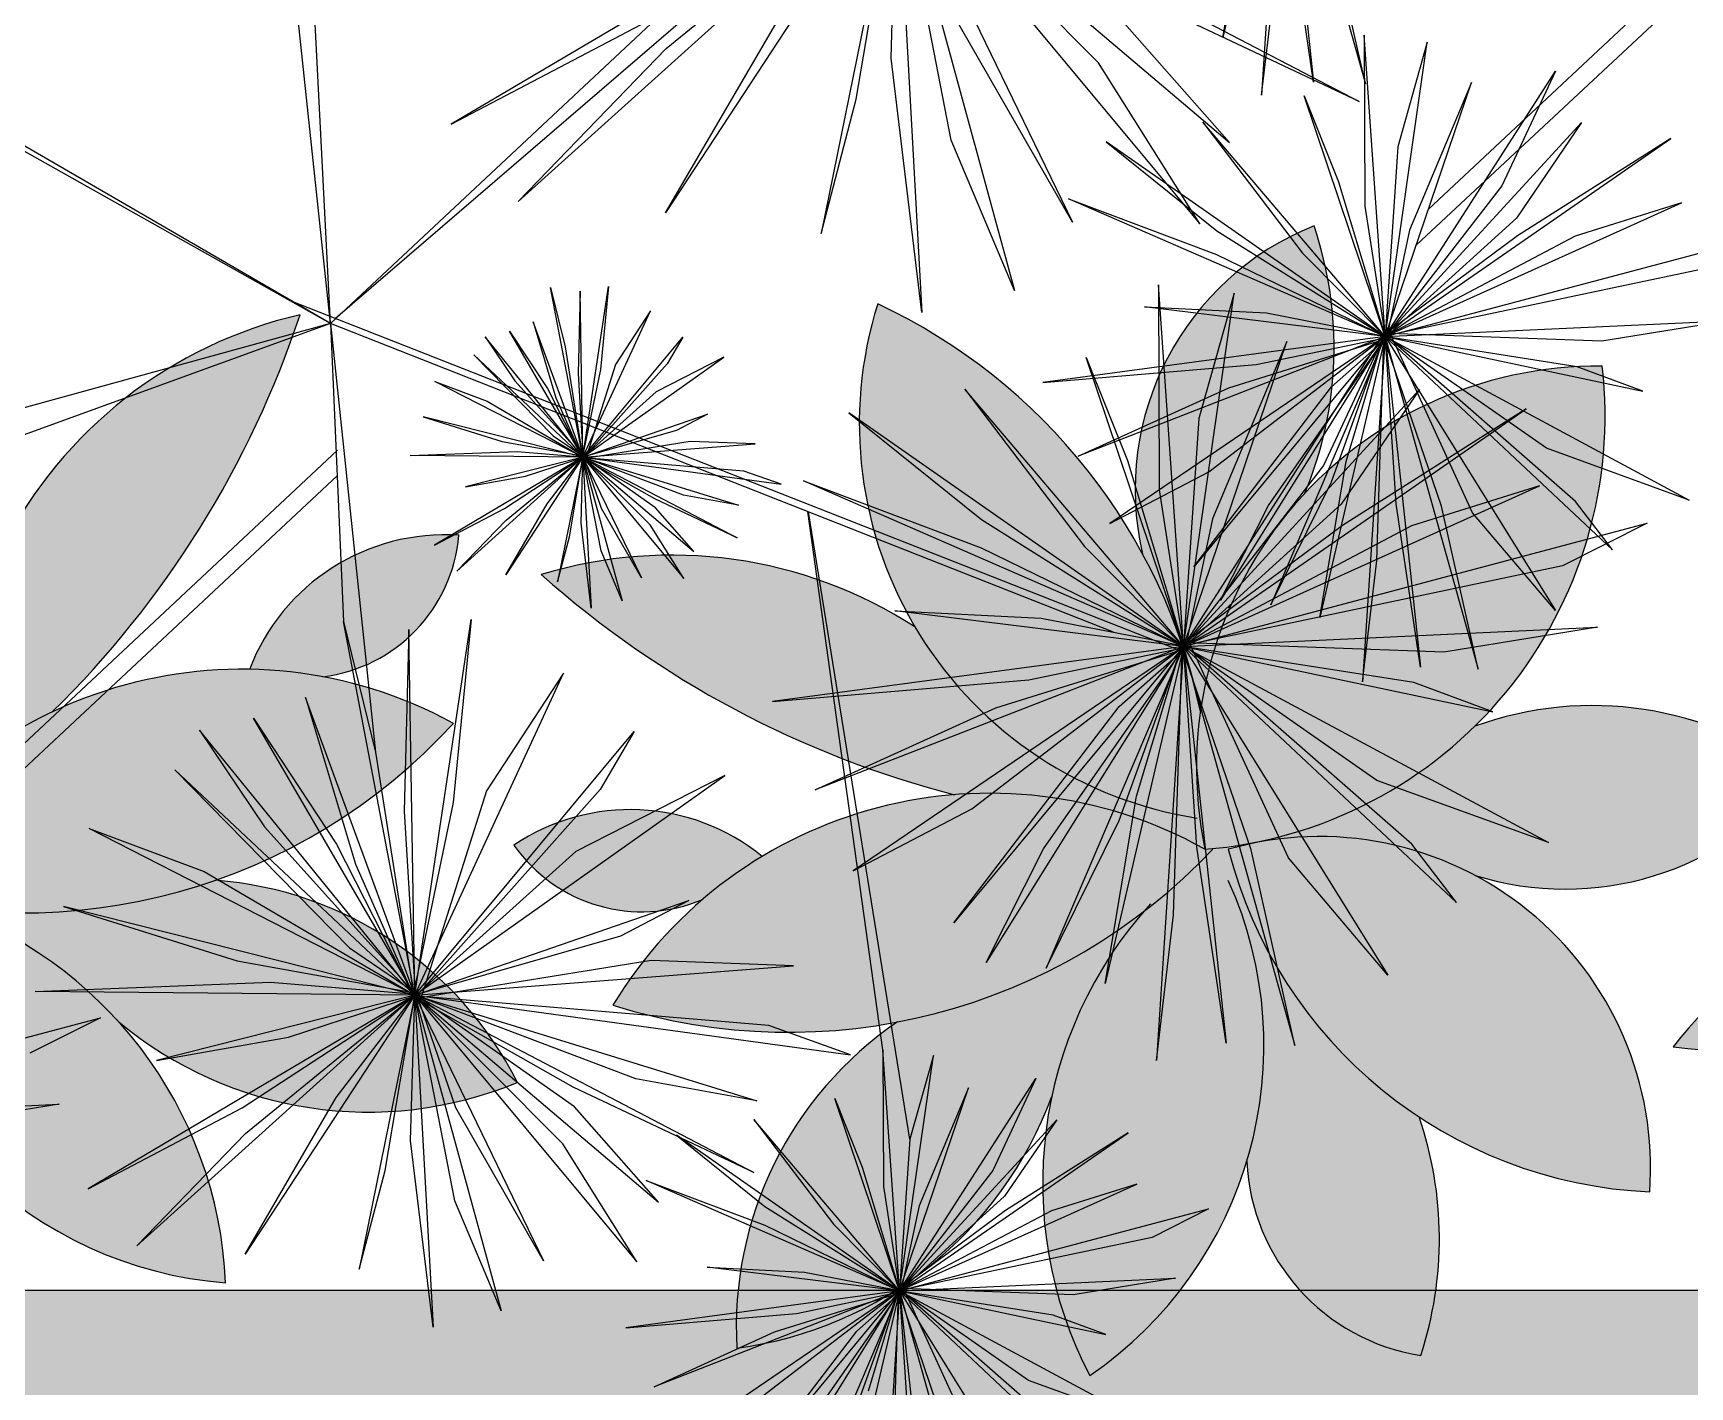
# Model space of a CAD drawing. Header units: inches. Extents: x 1559 to 2285, y -669 to 464.
# Drawn here: x 1854.89 to 1863.67, y 259.12 to 266.29 of the extents above; entities that cross this region are included whole.
import ezdxf

# ---------------------------------------------------------------- set-up
doc = ezdxf.new("R2010")
doc.units = ezdxf.units.IN
doc.header["$MEASUREMENT"] = 0

msp = doc.modelspace()

# ---------------------------------------------------------------- hatches: boundary and pattern name
at = {"true_color": 0x636466}
h = msp.add_hatch(dxfattribs=at)
h.set_pattern_fill('GRAVEL', color=251, scale=15)
h.set_pattern_definition([(228.012788, (-1644.2241, -1828.9148), (-120, -135), [2.01804, -199.78632]), (184.96974, (-1645.5741, -1830.4148), (180, 15), [3.46302, -342.83887]), (132.510447, (-1649.0241, -1830.7148), (150, -165), [2.44182, -241.74049]), (267.273689, (-1654.8741, -1834.4648), (15, 300), [3.15357, -312.20337]), (292.833654, (-1655.0241, -1837.6148), (-75, 180), [3.092325, -306.140597]), (357.273689, (-1653.8241, -1840.4648), (-300, 15), [3.15357, -312.20337]), (37.69424, (-1650.6741, -1840.6148), (-195, -150), [4.170435, -412.87273]), (72.255328, (-1647.3741, -1838.0648), (105, 330), [3.93732, -389.794822]), (121.429566, (-1646.1741, -1834.3148), (-120, 195), [3.16425, -313.261097]), (175.236358, (-1647.8241, -1831.6148), (165, -15), [3.61248, -177.01144]), (222.397438, (-1651.4241, -1831.3148), (-180, -165), [4.67172, -462.500625]), (138.814075, (-1640.0241, -1834.6148), (-105, 90), [1.594515, -157.85767]), (171.469234, (-1641.2241, -1833.5648), (195, -30), [3.033555, -300.32267]), (225, (-1644.224, -1833.115), (-2e-15, -15), [2.121315, -19.09189]), (203.19859, (-1645.2741, -1831.3148), (75, 30), [1.14237, -113.094227]), (291.80141, (-1646.324, -1831.7648), (-15, 45), [1.615545, -79.161927]), (30.963757, (-1645.724, -1833.2648), (45, 30), [2.623935, -84.840343]), (161.56505, (-1643.474, -1831.915), (30, -15), [1.897365, -45.5368]), (16.38954, (-1655.0241, -1831.7648), (150, 45), [2.658, -263.142677]), (70.346176, (-1652.4741, -1831.0148), (-60, -165), [2.229915, -220.761116]), (293.19859, (-1643.4741, -1828.9148), (-30, 75), [2.284725, -111.95187]), (343.61046, (-1642.5741, -1831.0148), (-150, 45), [2.658, -263.142677]), (339.443955, (-1655.0241, -1841.0648), (-75, 30), [2.5632, -125.596856]), (294.77514, (-1652.6241, -1841.9648), (-75, 165), [2.14767, -212.619646]), (66.80141, (-1643.3241, -1843.9148), (30, 75), [2.284725, -111.95187]), (17.354025, (-1642.4241, -1841.8148), (-195, -60), [2.514465, -248.931354]), (69.443955, (-1650.6741, -1843.9148), (-30, -75), [1.2816, -126.878456]), (101.30993, (-1644.224, -1843.9148), (-15, 60), [0.76485, -75.720443]), (165.96376, (-1644.374, -1843.1648), (45, -15), [3.092325, -58.75426]), (186.009006, (-1647.3741, -1842.4148), (150, 15), [2.86575, -283.708848]), (303.69007, (-1645.724, -1834.615), (-15, 30), [2.16333, -51.91994]), (353.157227, (-1644.5241, -1836.4148), (255, -30), [3.77691, -373.91344]), (60.945396, (-1640.7741, -1836.8648), (-60, -105), [1.54434, -152.89011]), (90, (-1640.024, -1835.515), (-15, 15), [0.9, -14.1]), (120.256437, (-1647.6741, -1841.9648), (60, -105), [2.08386, -206.3028]), (48.012788, (-1648.7241, -1840.1648), (120, 135), [4.03608, -197.76828]), (0, (-1646.024, -1837.165), (15, 15), [3.9, -11.1]), (325.304846, (-1642.1241, -1837.1648), (150, -105), [2.37171, -234.799115]), (254.054604, (-1640.1741, -1838.5148), (-15, -60), [2.18403, -107.01762]), (207.645975, (-1640.7741, -1840.6148), (-285, -150), [3.555975, -352.042113]), (175.426079, (-1643.9241, -1842.2648), (-195, 15), [3.761985, -372.4361])])
h.paths.add_polyline_path([(1814.3629, 395.6302), (1678.3629, 395.6302), (1678.3629, 259.6302), (1814.3629, 259.6302), (1814.3629, 277.6302), (1874.3629, 277.6302), (1874.3629, 255.6302), (1874.9445, 255.6302), (1874.9445, 313.4897), (1998.9445, 313.4897), (1998.9445, 283.4897), (2032.2179, 283.4897, -0.125718), (2052.3629, 288.6362), (2052.3629, 249.6302), (2058.3629, 249.6302), (2058.3629, 255.6302), (2106.3629, 255.6302), (2106.3629, 277.6302), (2102.3629, 277.6302), (2102.3629, 268.5868), (2102.3629, 259.6302), (2062.3629, 259.6302), (2062.3629, 273.6302), (2102.3629, 273.6302), (2102.3629, 395.6302)])
h.paths.add_polyline_path([(2188.9538, 378.2424), (2221.6905, 378.2424), (2221.6905, 393.2201), (2188.9538, 393.2201)], flags=9)
h.paths.add_polyline_path([(2156.2478, 397.2311), (2284.6584, 397.2311), (2284.6584, 417.8382), (2156.2478, 417.8382)], flags=9)
at = {"true_color": 0x000000}
h = msp.add_hatch(color=18, dxfattribs=at)
h.dxf.hatch_style = 1
h.paths.add_polyline_path([(1678.3629, 395.6302), (1814.3629, 395.6302), (2102.3629, 395.6302), (2102.3629, 277.6302), (2106.3629, 277.6302), (2106.3629, 399.6302), (1814.3629, 399.6302), (1674.3629, 399.6302), (1674.3629, 259.6302), (1674.3629, 255.6302), (1874.3629, 255.6302), (1874.3629, 277.6302), (1814.3629, 277.6302), (1814.3629, 259.6302), (1678.3629, 259.6302)])
h.paths.add_polyline_path([(1818.3629, 273.6302), (1870.3629, 273.6302), (1870.3629, 259.6302), (1818.3629, 259.6302)], flags=16)
h = msp.add_hatch(color=18, dxfattribs=at)
h.dxf.hatch_style = 1
h.paths.add_polyline_path([(2106.3629, 277.6302), (2058.3629, 277.6302), (2058.3629, 255.6302), (2106.3629, 255.6302)])
h.paths.add_polyline_path([(2102.3629, 273.6302), (2102.3629, 259.6302), (2062.3629, 259.6302), (2062.3629, 273.6302)], flags=16)
h.paths.add_polyline_path([(1814.3629, 273.6302), (1814.3629, 255.6302), (1874.3629, 255.6302), (1874.3629, 277.6302), (1818.3629, 277.6302), (1818.3629, 273.6302)])
h.paths.add_polyline_path([(1814.3629, 273.6302), (1814.3629, 259.6302), (1870.3629, 259.6302), (1870.3629, 273.6302)])
h = msp.add_hatch(color=18, dxfattribs=at)
h.dxf.hatch_style = 1
h.paths.add_polyline_path([(1874.3629, 277.6302), (1814.3629, 277.6302), (1814.3629, 255.6302), (1874.3629, 255.6302)])
h.paths.add_polyline_path([(1818.3629, 273.6302), (1870.3629, 273.6302), (1870.3629, 259.6302), (1818.3629, 259.6302)], flags=16)
at = {"true_color": 0x136734}
h = msp.add_hatch(color=116, dxfattribs=at)
h.dxf.hatch_style = 1
h.paths.add_polyline_path([(1834.6431, 262.3277, 0.235627), (1832.0047, 263.1161, 0.461075), (1834.9651, 261.8619, -0.066909)])
h.paths.add_polyline_path([(1833.8284, 261.2201, -0.148431), (1835.0809, 261.7442, -0.019444), (1834.9651, 261.8619, -0.225985), (1833.1474, 261.8277, 0.221173), (1831.3677, 260.9201, 0.119103)])
h.paths.add_polyline_path([(1835.1155, 261.7733, -0.004913), (1835.0809, 261.7442, 0.403241), (1832.9855, 259.2695, 0.288103)])
h.paths.add_polyline_path([(1833.0543, 260.001, -0.041736), (1833.1824, 260.3688, 0.329183), (1832.0701, 259.6637, 0.353816)])
h.paths.add_polyline_path([(1835.1672, 260.2071, -0.125544), (1835.0035, 261.2843, -0.116948), (1834.2714, 260.061, 0.263173), (1834.5655, 258.1591, 0.278511)])
h.paths.add_polyline_path([(1836.2099, 260.5179, 0.356371), (1837.5545, 260.2038, 0.163365), (1836.8227, 261.2338, -0.18769), (1835.1723, 261.8238, -0.008247), (1835.1155, 261.7733, -0.040666), (1835.0035, 261.2843, 0.306661), (1836.1798, 259.1112, 0.170874)])
h.paths.add_polyline_path([(1835.1823, 261.8152, 0.329874), (1838.051, 261.6093, 0.521307)])
h.paths.add_polyline_path([(1837.445, 263.872, 0.255984), (1835.8778, 263.0971, -0.146055), (1835.2784, 261.9241, -0.172974), (1836.3321, 262.4515, 0.307913)])
h.paths.add_polyline_path([(1837.6982, 262.9428, 0.424352), (1840.7997, 261.7795, 0.479162)])
h.paths.add_polyline_path([(1838.649, 264.3493, 0.183321), (1839.3992, 263.1477, -0.154343), (1840.4559, 262.4229, -0.072502), (1840.3035, 263.2994, 0.371194)])
h.paths.add_polyline_path([(1840.8564, 265.1473, 0.235627), (1840.4559, 262.4229, -0.066909), (1840.742, 261.9343, 0.461075)])
h.paths.add_polyline_path([(1843.1159, 264.7966, 0.221173), (1841.5411, 263.5671, -0.225985), (1840.742, 261.9343, -0.019444), (1840.7997, 261.7795, -0.148431), (1841.8041, 262.6932, 0.119103)])
h.paths.add_polyline_path([(1843.9281, 262.6328, 0.403241), (1840.7997, 261.7795, -0.004913), (1840.7587, 261.7604, 0.288103)])
h.paths.add_polyline_path([(1843.9578, 263.629, 0.329183), (1842.8485, 262.9189, -0.041736), (1843.2361, 262.8795, 0.353816)])
h.paths.add_polyline_path([(1842.6673, 261.8019, -0.116948), (1841.2492, 261.6553, -0.125544), (1842.1563, 261.0517, 0.278511), (1844.2667, 260.7315, 0.263173)])
h.paths.add_polyline_path([(1841.2492, 261.6553, -0.040666), (1840.7587, 261.7604, -0.008247), (1840.6889, 261.7303, -0.18769), (1840.5262, 259.9852, 0.163365), (1841.1504, 258.8867, 0.356371), (1841.434, 260.238, 0.170874), (1842.7216, 259.6708, 0.306661)])
h.paths.add_polyline_path([(1840.6925, 261.7176, 0.521307), (1839.6668, 259.0307, 0.329874)])
h.paths.add_polyline_path([(1840.5524, 261.679, -0.145969), (1839.2368, 261.6291, 0.255984), (1837.8721, 260.5362, 0.307913), (1839.6299, 260.9444, -0.17311)])
h.paths.add_polyline_path([(1847.8351, 262.3277, 0.235627), (1845.1967, 263.1161, 0.461075), (1848.157, 261.8619, -0.066909)])
h.paths.add_polyline_path([(1848.2729, 261.7442, -0.019444), (1848.157, 261.8619, -0.225985), (1846.3394, 261.8277, 0.221173), (1844.5596, 260.9201, 0.119103), (1847.0203, 261.2201, -0.148431)])
h.paths.add_polyline_path([(1848.3075, 261.7733, -0.004913), (1848.2729, 261.7442, 0.403241), (1846.1774, 259.2695, 0.288103)])
h.paths.add_polyline_path([(1846.3744, 260.3688, 0.329183), (1845.262, 259.6637, 0.353816), (1846.2463, 260.001, -0.041736)])
h.paths.add_polyline_path([(1848.3592, 260.2071, -0.125544), (1848.1955, 261.2843, -0.116948), (1847.4633, 260.061, 0.263173), (1847.7575, 258.1591, 0.278511)])
h.paths.add_polyline_path([(1850.0147, 261.2338, -0.18769), (1848.3643, 261.8238, -0.008247), (1848.3075, 261.7733, -0.040666), (1848.1955, 261.2843, 0.306661), (1849.3718, 259.1112, 0.170874), (1849.4019, 260.5179, 0.356371), (1850.7464, 260.2038, 0.163365)])
h.paths.add_polyline_path([(1848.3743, 261.8152, 0.329874), (1851.2429, 261.6093, 0.521307)])
h.paths.add_polyline_path([(1850.6369, 263.872, 0.255984), (1849.0697, 263.0971, -0.146055), (1848.4703, 261.9241, -0.172974), (1849.5241, 262.4515, 0.307913)])
h.paths.add_polyline_path([(1848.5294, 265.0467, 0.479162), (1848.2729, 261.7442, 0.424352)])
h.paths.add_polyline_path([(1846.8528, 264.7794, 0.371194), (1847.105, 262.8362, -0.072502), (1847.8351, 262.3277, -0.154343), (1847.6247, 263.5918, 0.183321)])
h.paths.add_polyline_path([(1850.8902, 262.9428, 0.424352), (1853.9917, 261.7795, 0.479162)])
h.paths.add_polyline_path([(1851.841, 264.3493, 0.183321), (1852.5911, 263.1477, -0.154343), (1853.6478, 262.4229, -0.072502), (1853.4955, 263.2994, 0.371194)])
h.paths.add_polyline_path([(1854.0484, 265.1473, 0.235627), (1853.6478, 262.4229, -0.066909), (1853.9339, 261.9343, 0.461075)])
h.paths.add_polyline_path([(1856.3078, 264.7966, 0.221173), (1854.7331, 263.5671, -0.225985), (1853.9339, 261.9343, -0.019444), (1853.9917, 261.7795, -0.148431), (1854.996, 262.6932, 0.119103)])
h.paths.add_polyline_path([(1857.12, 262.6328, 0.403241), (1853.9917, 261.7795, -0.004913), (1853.9506, 261.7604, 0.288103)])
h.paths.add_polyline_path([(1854.4412, 261.6553, -0.040666), (1853.9506, 261.7604, -0.008247), (1853.8809, 261.7303, -0.18769), (1853.7181, 259.9852, 0.163365), (1854.3423, 258.8867, 0.356371), (1854.6259, 260.238, 0.170874), (1855.9136, 259.6708, 0.306661)])
h.paths.add_polyline_path([(1853.8845, 261.7176, 0.521307), (1852.8587, 259.0307, 0.329874)])
h.paths.add_polyline_path([(1853.7443, 261.679, -0.145969), (1852.4287, 261.6291, 0.255984), (1851.0641, 260.5362, 0.307913), (1852.8218, 260.9444, -0.17311)])
h.paths.add_polyline_path([(1855.8593, 261.8019, -0.116948), (1854.4412, 261.6553, -0.125544), (1855.3483, 261.0517, 0.278511), (1857.4586, 260.7315, 0.263173)])
h.paths.add_polyline_path([(1857.1497, 263.629, 0.329183), (1856.0405, 262.9189, -0.041736), (1856.428, 262.8795, 0.353816)])
h.paths.add_polyline_path([(1859.5642, 263.1433, 0.221173), (1857.5857, 263.4207, 0.119103), (1859.7735, 262.255, -0.148431), (1861.1001, 261.9659, -0.019444), (1861.0728, 262.1288, -0.225985)], flags=16)
h.paths.add_polyline_path([(1859.3671, 264.8541, 0.461075), (1861.0728, 262.1288, -0.066909), (1861.0762, 262.695, 0.235627)], flags=17)
h.paths.add_polyline_path([(1861.6778, 265.2667, 0.371194), (1860.7699, 263.5303, -0.072502), (1861.0762, 262.695, -0.154343), (1861.6289, 263.8511, 0.183321)], flags=17)
h.paths.add_polyline_path([(1863.2045, 264.524, 0.479162), (1861.1001, 261.9659, 0.424352)], flags=17)
h.paths.add_polyline_path([(1864.2571, 262.3529, 0.255984), (1862.5289, 262.6171, -0.146055), (1861.3651, 262, -0.172974), (1862.5308, 261.8276, 0.307913)], flags=17)
h.paths.add_polyline_path([(1862.5289, 262.6171, -0.255984), (1864.2571, 262.3529, -0.307913), (1862.5308, 261.8276, -0.296853), (1863.4557, 260.1518, -0.135289), (1862.2342, 260.5487, -0.163365), (1862.2429, 259.2853, -0.356371), (1861.3216, 260.3138, -0.170874), (1860.4901, 259.1788, -0.174402), (1860.2892, 260.6573, -0.278511), (1858.6217, 259.3248, -0.263173), (1859.4716, 261.0514, -0.124074), (1857.9642, 261.1406, -0.079077), (1858.4402, 261.7003, -0.353816), (1857.4404, 261.9886, -0.329183), (1858.7561, 261.9282, -0.115832), (1859.7735, 262.255, -0.119103), (1857.5857, 263.4207, -0.221173), (1859.5642, 263.1433, -0.212906), (1859.3671, 264.8541, -0.160384), (1860.7699, 263.5303, -0.371194), (1861.6778, 265.2667, -0.183321), (1861.6289, 263.8511, 0.154343), (1861.0762, 262.695, 0.066909), (1861.0728, 262.1288, 0.019444), (1861.1001, 261.9659, 0.148431), (1859.7735, 262.255, 0.24042), (1857.9642, 261.1406, 0.244571), (1860.773, 261.6336, 0.306661), (1860.4901, 259.1788, 0.170874), (1861.3216, 260.3138, 0.356371), (1862.2429, 259.2853, 0.163365), (1862.2342, 260.5487, -0.186272), (1861.2239, 261.9659, -0.020704), (1861.3651, 262, 0.146055)])
h = msp.add_hatch(color=116, dxfattribs=at)
h.dxf.hatch_style = 1
h.paths.add_polyline_path([(1859.3671, 264.8541, 0.461075), (1861.0728, 262.1288, -0.066909), (1861.0762, 262.695, 0.235627)])
h.paths.add_polyline_path([(1859.5642, 263.1433, 0.221173), (1857.5857, 263.4207, 0.119103), (1859.7735, 262.255, -0.148431), (1861.1001, 261.9659, -0.019444), (1861.0728, 262.1288, -0.225985)])
h.paths.add_polyline_path([(1861.1452, 261.9699, -0.004913), (1861.1001, 261.9659, 0.148431), (1859.7735, 262.255, 0.24042), (1857.9642, 261.1406, 0.288103)])
h.paths.add_polyline_path([(1861.6778, 265.2667, 0.371194), (1860.7699, 263.5303, -0.072502), (1861.0762, 262.695, -0.154343), (1861.6289, 263.8511, 0.183321)])
h.paths.add_polyline_path([(1864.2571, 262.3529, 0.255984), (1862.5289, 262.6171, -0.146055), (1861.3651, 262, -0.172974), (1862.5308, 261.8276, 0.307913)])
h.paths.add_polyline_path([(1861.2207, 261.9787, -0.008247), (1861.1452, 261.9699, -0.040666), (1860.773, 261.6336, 0.306661), (1860.4901, 259.1788, 0.170874), (1861.3216, 260.3138, 0.356371), (1862.2429, 259.2853, 0.163365), (1862.2342, 260.5487, -0.18769)])
h.paths.add_polyline_path([(1867.2929, 261.7442, -0.019444), (1867.177, 261.8619, -0.225985), (1865.3594, 261.8277, 0.221173), (1863.5796, 260.9201, 0.119103), (1866.0403, 261.2201, -0.148431)])
h.paths.add_polyline_path([(1864.2167, 263.1161, 0.461075), (1867.177, 261.8619, -0.066909), (1866.8551, 262.3277, 0.235627)])
h.paths.add_polyline_path([(1865.8728, 264.7794, 0.371194), (1866.125, 262.8362, -0.072502), (1866.8551, 262.3277, -0.154343), (1866.6447, 263.5918, 0.183321)])
h.paths.add_polyline_path([(1867.5494, 265.0467, 0.479162), (1867.2929, 261.7442, 0.424352)])
h.paths.add_polyline_path([(1869.6569, 263.872, 0.255984), (1868.0897, 263.0971, -0.146055), (1867.4903, 261.9241, -0.172974), (1868.5441, 262.4515, 0.307913)])
h.paths.add_polyline_path([(1867.3943, 261.8152, 0.329874), (1870.2629, 261.6093, 0.521307)])
h.paths.add_polyline_path([(1869.0347, 261.2338, -0.18769), (1867.3843, 261.8238, -0.008247), (1867.3275, 261.7733, -0.040666), (1867.2155, 261.2843, 0.306661), (1868.3918, 259.1112, 0.170874), (1868.4219, 260.5179, 0.356371), (1869.7664, 260.2038, 0.163365)])
h.paths.add_polyline_path([(1867.3275, 261.7733, -0.004913), (1867.2929, 261.7442, 0.403241), (1865.1974, 259.2695, 0.288103)])
h.paths.add_polyline_path([(1867.3792, 260.2071, -0.125544), (1867.2155, 261.2843, -0.116948), (1866.4833, 260.061, 0.263173), (1866.7775, 258.1591, 0.278511)])
h.paths.add_polyline_path([(1865.2663, 260.001, -0.041736), (1865.3944, 260.3688, 0.329183), (1864.282, 259.6637, 0.353816)])

# ---------------------------------------------------------------- linework, layer by layer
at = {"color": 14, "true_color": 0xa30000}
for p, q in [((1856.4689, 264.7508), (1856.2741, 268.5411)), ((1865.3557, 268.2297), (1862.2826, 265.3536)), ((1865.3557, 268.0952), (1862.2199, 265.1663)), ((1856.4689, 264.7508), (1856.1545, 267.7032)), ((1861.5067, 267.6045), (1861.1957, 266.2655)), ((1861.5067, 267.6045), (1861.3999, 265.9592)), ((1861.5067, 267.6045), (1861.6759, 266.0291)), ((1861.5067, 267.6045), (1861.9497, 266.0191)), ((1859.4692, 267.204), (1857.1086, 265.8059)), ((1859.4692, 267.204), (1857.4623, 265.396)), ((1859.4692, 267.204), (1858.2433, 265.3355)), ((1858.2468, 266.2062), (1859.4692, 267.204)), ((1859.4692, 267.204), (1859.0669, 265.2266)), ((1859.2535, 265.9381), (1859.4692, 267.204)), ((1859.4381, 266.1559), (1859.4692, 267.204)), ((1860.537, 266.1308), (1859.4692, 267.204)), ((1859.7569, 265.7203), (1859.4692, 267.204)), ((1859.4692, 267.204), (1861.0725, 265.2784)), ((1859.4692, 267.204), (1860.0914, 264.9256)), ((1859.4692, 267.204), (1861.9162, 265.9251)), ((1859.4692, 267.204), (1861.2294, 265.7095)), ((1859.4692, 267.204), (1859.6009, 264.8081)), ((1859.4692, 267.204), (1860.3992, 265.2871)), ((1861.1957, 266.2655), (1861.3208, 267.0095)), ((1858.8454, 266.7973), (1856.4964, 264.7765)), ((1861.6759, 266.0291), (1861.56, 266.8069)), ((1861.9497, 266.0191), (1861.7752, 266.796)), ((1858.2433, 265.3355), (1858.9012, 266.466)), ((1861.9162, 265.9251), (1860.6125, 266.5414)), ((1861.3999, 265.9592), (1861.4677, 266.5378)), ((1858.2216, 266.3906), (1856.4689, 264.7508)), ((1857.1086, 265.8059), (1858.2216, 266.3906)), ((1860.3992, 265.2871), (1859.7652, 266.3906)), ((1861.2294, 265.7095), (1860.6209, 266.3989)), ((1857.4623, 265.396), (1858.2468, 266.2062)), ((1861.9435, 266.2771), (1861.947, 265.3719)), ((1862.054, 264.6812), (1861.9435, 266.2771)), ((1862.054, 264.6812), (1862.2777, 266.2397)), ((1862.2777, 266.2397), (1862.1219, 265.6865)), ((1856.4689, 264.7508), (1853.9253, 266.18)), ((1859.6009, 264.8081), (1859.4381, 266.1559)), ((1861.0725, 265.2784), (1860.537, 266.1308)), ((1862.054, 264.6812), (1862.9558, 266.0873)), ((1862.054, 264.6812), (1862.5111, 266.026)), ((1862.5111, 266.026), (1862.1828, 265.2437)), ((1862.9558, 266.0873), (1862.6719, 265.4792)), ((1859.0669, 265.2266), (1859.2535, 265.9381)), ((1861.6248, 265.9561), (1861.8069, 265.5008)), ((1862.054, 264.6812), (1861.6248, 265.9561)), ((1861.0889, 265.8162), (1861.6174, 265.1226)), ((1862.054, 264.6812), (1861.0889, 265.8162)), ((1862.054, 264.6812), (1863.0952, 265.815)), ((1863.0952, 265.815), (1862.7495, 265.3088)), ((1856.4689, 264.7508), (1854.741, 265.7536)), ((1860.0914, 264.9256), (1859.7569, 265.7203)), ((1860.5772, 265.7117), (1861.1631, 265.2404)), ((1862.054, 264.6812), (1860.5772, 265.7117)), ((1862.054, 264.6812), (1863.5673, 265.7291)), ((1862.1219, 265.6865), (1862.054, 264.6812)), ((1863.5673, 265.7291), (1862.7557, 265.2138)), ((1861.8069, 265.5008), (1862.054, 264.6812)), ((1860.377, 265.4113), (1861.1616, 265.1164)), ((1862.054, 264.6812), (1860.377, 265.4113)), ((1862.6719, 265.4792), (1862.054, 264.6812)), ((1861.947, 265.3719), (1862.054, 264.6812)), ((1862.054, 264.6812), (1863.6248, 265.3889)), ((1863.6248, 265.3889), (1863.0603, 265.2124)), ((1861.1631, 265.2404), (1862.054, 264.6812)), ((1862.1828, 265.2437), (1862.0634, 264.6792)), ((1862.7495, 265.3088), (1862.0648, 264.686)), ((1862.054, 264.6812), (1864.1001, 265.2245)), ((1863.0603, 265.2124), (1862.054, 264.6812)), ((1862.7557, 265.2138), (1862.0686, 264.7039)), ((1861.1616, 265.1164), (1862.054, 264.6812)), ((1861.6174, 265.1226), (1862.054, 264.6812)), ((1863.7266, 265.0361), (1862.1091, 264.6958)), ((1857.6344, 264.9416), (1857.7116, 264.6272)), ((1857.8063, 264.0418), (1857.6344, 264.9416)), ((1857.7914, 264.922), (1857.7809, 264.4852)), ((1857.8063, 264.0418), (1857.7914, 264.922)), ((1857.8063, 264.0418), (1857.9416, 264.9463)), ((1857.9416, 264.9463), (1857.8988, 264.506)), ((1860.8535, 264.9556), (1860.8577, 263.8695)), ((1860.9861, 263.0405), (1860.8535, 264.9556)), ((1860.9861, 263.0405), (1861.2546, 264.9108)), ((1861.2546, 264.9108), (1861.0676, 264.2469)), ((1860.9489, 263.026), (1856.2525, 264.8724)), ((1857.8063, 264.0418), (1858.1642, 264.8175)), ((1858.1642, 264.8175), (1857.9785, 264.5337)), ((1860.7807, 264.8385), (1861.4258, 264.806)), ((1862.054, 264.6812), (1860.7807, 264.8385)), ((1861.4258, 264.806), (1862.0639, 264.6816)), ((1856.4689, 264.7508), (1853.5786, 263.6988)), ((1856.4689, 264.7508), (1854.0715, 264.0913)), ((1856.4689, 264.7508), (1856.7076, 262.4807)), ((1856.4689, 264.7508), (1856.5379, 263.1722)), ((1860.6151, 263.1157), (1856.4689, 264.7508)), ((1857.4179, 264.7093), (1857.6179, 264.4056)), ((1857.8063, 264.0418), (1857.4179, 264.7093)), ((1857.5429, 264.7587), (1857.663, 264.3571)), ((1857.8063, 264.0418), (1857.5429, 264.7587)), ((1860.9861, 263.0405), (1862.0683, 264.7279)), ((1862.0683, 264.7279), (1861.7276, 263.9982)), ((1862.054, 264.6812), (1863.8811, 264.7658)), ((1862.5175, 263.7476), (1862.0757, 264.7091)), ((1863.8811, 264.7658), (1863.2029, 264.656)), ((1857.2878, 264.6803), (1857.4446, 264.4471)), ((1857.8063, 264.0418), (1857.2878, 264.6803)), ((1857.7116, 264.6272), (1857.8029, 264.045)), ((1857.8063, 264.0418), (1858.3343, 264.6771)), ((1858.3343, 264.6771), (1858.2525, 264.5372)), ((1862.054, 264.6812), (1860.2413, 264.4372)), ((1862.054, 264.6812), (1860.4288, 264.0475)), ((1862.054, 264.6812), (1860.5972, 263.6906)), ((1860.9861, 263.0405), (1861.5347, 264.6543)), ((1862.054, 264.6812), (1861.0408, 263.4615)), ((1861.1207, 263.9643), (1862.054, 264.6812)), ((1861.5347, 264.6543), (1861.1406, 263.7156)), ((1862.054, 264.6812), (1861.1828, 263.2858)), ((1861.2258, 264.4102), (1862.0466, 264.6661)), ((1861.3713, 264.533), (1862.044, 264.6735)), ((1861.4363, 263.7873), (1862.0506, 264.6665)), ((1862.054, 264.6812), (1861.4483, 263.2604)), ((1862.054, 264.6812), (1861.7085, 263.1933)), ((1861.7701, 263.9126), (1862.0391, 264.6573)), ((1861.7703, 264.4152), (1862.0433, 264.6561)), ((1861.8476, 264.02), (1862.046, 264.6801)), ((1862.054, 264.6812), (1861.9354, 262.853)), ((1862.0107, 263.4959), (1862.0481, 264.674)), ((1862.3524, 263.7828), (1862.0441, 264.6855)), ((1862.054, 264.6812), (1862.2421, 262.9307)), ((1862.054, 264.6812), (1863.665, 263.815)), ((1862.054, 264.6812), (1862.9561, 263.2304)), ((1862.054, 264.6812), (1862.5463, 262.9196)), ((1862.054, 264.6812), (1863.2591, 263.5512)), ((1862.054, 264.6812), (1863.4195, 264.3923)), ((1862.1132, 263.7949), (1862.0579, 264.6452)), ((1862.9082, 264.0894), (1862.0634, 264.6792)), ((1863.0709, 264.5216), (1862.0634, 264.6792)), ((1863.2029, 264.656), (1862.0768, 264.697)), ((1863.062, 263.8085), (1862.0824, 264.6659)), ((1857.2282, 264.5843), (1857.6491, 264.1562)), ((1857.8063, 264.0418), (1857.2282, 264.5843)), ((1857.8063, 264.0418), (1858.552, 264.5713)), ((1857.9785, 264.5337), (1857.8188, 264.0293)), ((1858.2525, 264.5372), (1857.8195, 264.0512)), ((1858.552, 264.5713), (1858.1935, 264.3883)), ((1860.2413, 264.4372), (1861.3713, 264.533)), ((1860.471, 264.5705), (1860.6896, 264.0241)), ((1860.9861, 263.0405), (1860.471, 264.5705)), ((1857.0223, 264.4432), (1857.2989, 264.3398)), ((1857.8063, 264.0418), (1857.0223, 264.4432)), ((1857.4446, 264.4471), (1857.8037, 264.0489)), ((1857.7809, 264.4852), (1857.806, 264.0599)), ((1857.8988, 264.506), (1857.8017, 264.0391)), ((1863.4195, 264.3923), (1863.0709, 264.5216)), ((1857.6179, 264.4056), (1857.7975, 264.0528)), ((1857.663, 264.3571), (1857.8023, 264.0419)), ((1858.1935, 264.3883), (1857.8109, 264.0434)), ((1859.828, 264.4025), (1860.4621, 263.5702)), ((1860.9861, 263.0405), (1859.828, 264.4025)), ((1860.4288, 264.0475), (1861.2258, 264.4102)), ((1860.9861, 263.0405), (1862.2356, 264.4012)), ((1861.0408, 263.4615), (1861.7703, 264.4152)), ((1862.2356, 264.4012), (1861.8207, 263.7937)), ((1857.2989, 264.3398), (1857.8063, 264.0418)), ((1857.8063, 264.0418), (1858.466, 264.2696)), ((1858.466, 264.2696), (1858.301, 264.1839)), ((1859.2139, 264.2772), (1859.917, 263.7117)), ((1860.9861, 263.0405), (1859.2139, 264.2772)), ((1860.9861, 263.0405), (1862.8021, 264.298)), ((1862.8021, 264.298), (1861.8282, 263.6798)), ((1856.9608, 264.2557), (1857.3787, 264.1251)), ((1857.8063, 264.0418), (1856.9608, 264.2557)), ((1858.301, 264.1839), (1857.8109, 264.0434)), ((1861.0676, 264.2469), (1860.9861, 263.0405)), ((1857.3787, 264.1251), (1857.8017, 264.0489)), ((1857.6491, 264.1562), (1857.7995, 264.0536)), ((1857.8063, 264.0418), (1858.7181, 264.1129)), ((1858.3748, 264.1254), (1857.8186, 264.0354)), ((1858.7181, 264.1129), (1858.3748, 264.1254)), ((1856.5069, 264.0795), (1853.4337, 261.2034)), ((1856.8919, 264.0507), (1857.4584, 264.0731)), ((1857.8063, 264.0418), (1856.8919, 264.0507)), ((1857.8063, 264.0418), (1857.0195, 263.5758)), ((1857.8063, 264.0418), (1857.1374, 263.4392)), ((1857.8063, 264.0418), (1857.1843, 263.885)), ((1857.3905, 263.7707), (1857.8063, 264.0418)), ((1857.8063, 264.0418), (1857.3977, 263.419)), ((1857.3989, 263.7092), (1857.8063, 264.0418)), ((1857.4584, 264.0731), (1857.8009, 264.0451)), ((1857.5023, 263.9411), (1857.8113, 264.0422)), ((1857.617, 263.7958), (1857.8063, 264.0418)), ((1857.8063, 264.0418), (1857.6722, 263.3827)), ((1857.7344, 263.6199), (1857.8063, 264.0418)), ((1857.796, 263.6925), (1857.8063, 264.0418)), ((1858.3385, 263.8405), (1857.8063, 264.0418)), ((1858.1623, 263.6841), (1857.8063, 264.0418)), ((1857.9022, 263.5473), (1857.8063, 264.0418)), ((1857.8063, 264.0418), (1858.3408, 263.4)), ((1857.8063, 264.0418), (1858.6295, 263.7879)), ((1857.8063, 264.0418), (1858.0138, 263.2824)), ((1857.8063, 264.0418), (1858.622, 263.6155)), ((1857.8063, 264.0418), (1858.3931, 263.5437)), ((1857.8063, 264.0418), (1857.8502, 263.2432)), ((1857.8063, 264.0418), (1858.1163, 263.4029)), ((1857.8063, 264.0418), (1858.8551, 263.8988)), ((1857.905, 263.7707), (1857.8109, 264.0434)), ((1858.1903, 263.7735), (1857.812, 264.0401)), ((1858.1875, 263.821), (1857.815, 264.0315)), ((1858.6582, 263.9692), (1857.8346, 264.038)), ((1860.6896, 264.0241), (1860.9861, 263.0405)), ((1861.7085, 263.1933), (1861.8476, 264.02)), ((1863.665, 263.815), (1862.9082, 264.0894)), ((1856.5069, 263.945), (1853.3711, 261.0161)), ((1857.1843, 263.885), (1857.5023, 263.9411)), ((1858.8551, 263.8988), (1858.6582, 263.9692)), ((1858.9737, 263.9168), (1859.9152, 263.5628)), ((1860.9861, 263.0405), (1858.9737, 263.9168)), ((1860.5972, 263.6906), (1861.1207, 263.9643)), ((1861.7276, 263.9982), (1860.9861, 263.0405)), ((1858.6295, 263.7879), (1858.3385, 263.8405)), ((1860.8577, 263.8695), (1860.9861, 263.0405)), ((1860.9861, 263.0405), (1862.8711, 263.8898)), ((1861.4483, 263.2604), (1861.7701, 263.9126)), ((1862.8711, 263.8898), (1862.1936, 263.678)), ((1857.0195, 263.5758), (1857.3905, 263.7707)), ((1857.3977, 263.419), (1857.617, 263.7958)), ((1858.1163, 263.4029), (1857.905, 263.7707)), ((1858.622, 263.6155), (1858.1875, 263.821)), ((1858.3931, 263.5437), (1858.1903, 263.7735)), ((1859.3945, 260.9037), (1858.9965, 263.754)), ((1859.5372, 260.4312), (1859.0003, 263.7525)), ((1861.8207, 263.7937), (1860.9991, 263.0464)), ((1861.1828, 263.2858), (1861.4363, 263.7873)), ((1862.2421, 262.9307), (1862.1132, 263.7949)), ((1862.5463, 262.9196), (1862.3524, 263.7828)), ((1862.9561, 263.2304), (1862.5175, 263.7476)), ((1863.2591, 263.5512), (1863.062, 263.8085)), ((1857.1374, 263.4392), (1857.3989, 263.7092)), ((1857.8502, 263.2432), (1857.796, 263.6925)), ((1858.3408, 263.4), (1858.1623, 263.6841)), ((1859.917, 263.7117), (1860.9861, 263.0405)), ((1860.9861, 263.0405), (1863.4414, 263.6925)), ((1862.1936, 263.678), (1860.9861, 263.0405)), ((1861.1406, 263.7156), (1860.9973, 263.0382)), ((1861.8282, 263.6798), (1861.0036, 263.0678)), ((1863.4414, 263.6925), (1862.9932, 263.4664)), ((1857.6722, 263.3827), (1857.7344, 263.6199)), ((1860.4621, 263.5702), (1860.9861, 263.0405)), ((1858.0138, 263.2824), (1857.9022, 263.5473)), ((1859.9152, 263.5628), (1860.9861, 263.0405)), ((1861.9354, 262.853), (1862.0107, 263.4959)), ((1862.9932, 263.4664), (1861.0522, 263.0581)), ((1859.4581, 263.2294), (1860.2322, 263.1903)), ((1860.9861, 263.0405), (1859.4581, 263.2294)), ((1856.5379, 263.1722), (1856.7076, 262.4807)), ((1856.9161, 261.1928), (1856.5379, 263.1722)), ((1856.8832, 263.1291), (1856.8602, 262.1683)), ((1856.9161, 261.1928), (1856.8832, 263.1291)), ((1856.9161, 261.1928), (1857.2138, 263.1826)), ((1857.2138, 263.1826), (1857.1195, 262.214)), ((1860.2322, 263.1903), (1860.9979, 263.0411)), ((1860.9861, 263.0405), (1863.1786, 263.1421)), ((1863.1786, 263.1421), (1862.3648, 263.0104)), ((1860.9861, 263.0405), (1858.8108, 262.7478)), ((1860.9861, 263.0405), (1859.0358, 262.2802)), ((1860.9861, 263.0405), (1859.2379, 261.8519)), ((1860.9861, 263.0405), (1859.7702, 261.5769)), ((1859.8661, 262.1803), (1860.9861, 263.0405)), ((1860.9861, 263.0405), (1859.9407, 261.3661)), ((1860.9861, 263.0405), (1860.2592, 261.3356)), ((1860.9861, 263.0405), (1860.5714, 261.2551)), ((1860.7384, 262.2472), (1860.9765, 263.0392)), ((1860.9861, 263.0405), (1860.8438, 260.8467)), ((1861.3441, 261.9625), (1860.9743, 263.0457)), ((1860.9861, 263.0405), (1861.2118, 260.94)), ((1860.9861, 263.0405), (1862.9192, 262.0011)), ((1860.9861, 263.0405), (1862.0686, 261.2996)), ((1860.9861, 263.0405), (1861.5769, 260.9267)), ((1860.9861, 263.0405), (1862.4322, 261.6845)), ((1860.9861, 263.0405), (1862.6247, 262.694)), ((1861.5423, 261.9202), (1861.0121, 263.0741)), ((1862.3648, 263.0104), (1861.0135, 263.0595)), ((1859.9923, 262.7154), (1860.9772, 263.0224)), ((1860.1668, 262.8628), (1860.9741, 263.0313)), ((1860.2448, 261.9679), (1860.982, 263.0229)), ((1860.6454, 262.1183), (1860.9683, 263.0119)), ((1860.6457, 262.7214), (1860.9733, 263.0104)), ((1860.9342, 261.6183), (1860.979, 263.0319)), ((1861.0572, 261.977), (1860.9907, 262.9974)), ((1862.0111, 262.3305), (1860.9973, 263.0382)), ((1862.2064, 262.849), (1860.9973, 263.0382)), ((1862.1957, 261.9933), (1861.0201, 263.0223)), ((1856.9161, 261.1928), (1857.7034, 262.8991)), ((1857.7034, 262.8991), (1857.295, 262.2749)), ((1858.8108, 262.7478), (1860.1668, 262.8628)), ((1862.6247, 262.694), (1862.2064, 262.849)), ((1856.3365, 262.7698), (1856.6008, 261.8864)), ((1856.9161, 261.1928), (1856.3365, 262.7698)), ((1859.0358, 262.2802), (1859.9923, 262.7154)), ((1859.7702, 261.5769), (1860.6457, 262.7214)), ((1856.0616, 262.6612), (1856.5016, 261.993)), ((1856.9161, 261.1928), (1856.0616, 262.6612)), ((1855.7753, 262.5974), (1856.1202, 262.0845)), ((1856.9161, 261.1928), (1855.7753, 262.5974)), ((1856.9161, 261.1928), (1858.0778, 262.5903)), ((1858.0778, 262.5903), (1857.8977, 262.2826)), ((1856.7076, 262.4807), (1856.9087, 261.1998)), ((1855.6441, 262.3862), (1856.5703, 261.4445)), ((1856.9161, 261.1928), (1855.6441, 262.3862)), ((1856.9161, 261.1928), (1858.5567, 262.3575)), ((1858.5567, 262.3575), (1857.768, 261.9549)), ((1857.295, 262.2749), (1856.9436, 261.1652)), ((1857.8977, 262.2826), (1856.945, 261.2133)), ((1862.9192, 262.0011), (1862.0111, 262.3305)), ((1856.8602, 262.1683), (1856.9155, 261.2326)), ((1857.1195, 262.214), (1856.906, 261.1868)), ((1859.2379, 261.8519), (1859.8661, 262.1803)), ((1860.5714, 261.2551), (1860.7384, 262.2472)), ((1855.1912, 262.0758), (1855.7998, 261.8483)), ((1856.9161, 261.1928), (1855.1912, 262.0758)), ((1856.1202, 262.0845), (1856.9104, 261.2083)), ((1860.2592, 261.3356), (1860.6454, 262.1183)), ((1856.5016, 261.993), (1856.8967, 261.2168)), ((1862.4322, 261.6845), (1862.1957, 261.9933)), ((1857.768, 261.9549), (1856.9261, 261.1962)), ((1859.9407, 261.3661), (1860.2448, 261.9679)), ((1861.2118, 260.94), (1861.0572, 261.977)), ((1861.5769, 260.9267), (1861.3441, 261.9625)), ((1862.0686, 261.2996), (1861.5423, 261.9202)), ((1855.7998, 261.8483), (1856.9161, 261.1928)), ((1856.6008, 261.8864), (1856.9072, 261.1929)), ((1855.0559, 261.6633), (1855.9753, 261.3759)), ((1856.9161, 261.1928), (1855.0559, 261.6633)), ((1856.9161, 261.1928), (1858.3673, 261.6939)), ((1858.3673, 261.6939), (1858.0045, 261.5054)), ((1860.8438, 260.8467), (1860.9342, 261.6183)), ((1858.0045, 261.5054), (1856.9261, 261.1962)), ((1855.9753, 261.3759), (1856.906, 261.2083)), ((1856.5703, 261.4445), (1856.901, 261.2188)), ((1858.1668, 261.3766), (1856.9432, 261.1787)), ((1858.922, 261.3491), (1858.1668, 261.3766)), ((1856.9161, 261.1928), (1858.922, 261.3491)), ((1854.9043, 261.2124), (1856.1507, 261.2616)), ((1856.9161, 261.1928), (1854.9043, 261.2124)), ((1856.1507, 261.2616), (1856.9041, 261.1998)), ((1856.9161, 261.1928), (1855.185, 260.1675)), ((1856.9161, 261.1928), (1855.4444, 259.8669)), ((1856.9161, 261.1928), (1855.5477, 260.8477)), ((1856.0013, 260.5963), (1856.9161, 261.1928)), ((1856.9161, 261.1928), (1856.0172, 259.8225)), ((1856.0197, 260.4611), (1856.9161, 261.1928)), ((1856.2474, 260.9711), (1856.927, 261.1936)), ((1856.4996, 260.6516), (1856.9161, 261.1928)), ((1856.9161, 261.1928), (1856.6211, 259.7427)), ((1856.758, 260.2645), (1856.9161, 261.1928)), ((1856.8933, 260.4242), (1856.9161, 261.1928)), ((1858.0868, 260.7499), (1856.9161, 261.1928)), ((1857.6992, 260.4058), (1856.9161, 261.1928)), ((1857.1271, 260.1047), (1856.9161, 261.1928)), ((1856.9161, 261.1928), (1858.0919, 259.7807)), ((1856.9161, 261.1928), (1858.7271, 260.6341)), ((1856.9161, 261.1928), (1857.3725, 259.522)), ((1856.9161, 261.1928), (1858.7106, 260.2549)), ((1856.9161, 261.1928), (1858.207, 260.0968)), ((1856.9161, 261.1928), (1857.0127, 259.4358)), ((1856.9161, 261.1928), (1857.5981, 259.7871)), ((1856.9161, 261.1928), (1859.2235, 260.8782)), ((1857.1332, 260.5963), (1856.9261, 261.1962)), ((1857.7607, 260.6024), (1856.9286, 261.189)), ((1857.7546, 260.7069), (1856.9351, 261.17)), ((1858.7902, 261.033), (1856.9782, 261.1843)), ((1853.2052, 260.531), (1855.2513, 261.0743)), ((1855.2513, 261.0743), (1854.8778, 260.8859)), ((1859.2235, 260.8782), (1858.7902, 261.033)), ((1855.5477, 260.8477), (1856.2474, 260.9711)), ((1859.3945, 260.9037), (1859.3972, 260.1796)), ((1859.4829, 259.627), (1859.3945, 260.9037)), ((1859.4829, 259.627), (1859.6618, 260.8739)), ((1859.6618, 260.8739), (1859.5372, 260.4312)), ((1858.7106, 260.2549), (1857.7546, 260.7069)), ((1858.7271, 260.6341), (1858.0868, 260.7499)), ((1859.4829, 259.627), (1860.2043, 260.7519)), ((1859.4829, 259.627), (1859.8486, 260.7029)), ((1859.8486, 260.7029), (1859.5859, 260.0771)), ((1860.2043, 260.7519), (1859.9772, 260.2654)), ((1853.2052, 260.531), (1855.0323, 260.6156)), ((1855.0323, 260.6156), (1854.3541, 260.5058)), ((1855.185, 260.1675), (1856.0013, 260.5963)), ((1856.0172, 259.8225), (1856.4996, 260.6516)), ((1857.5981, 259.7871), (1857.1332, 260.5963)), ((1858.207, 260.0968), (1857.7607, 260.6024)), ((1859.1395, 260.647), (1859.2852, 260.2827)), ((1859.4829, 259.627), (1859.1395, 260.647)), ((1858.7108, 260.535), (1859.1335, 259.9801)), ((1859.4829, 259.627), (1858.7108, 260.535)), ((1859.4829, 259.627), (1860.3158, 260.5341)), ((1860.3158, 260.5341), (1860.0393, 260.1291)), ((1855.4444, 259.8669), (1856.0197, 260.4611)), ((1857.0127, 259.4358), (1856.8933, 260.4242)), ((1858.3014, 260.4515), (1858.7701, 260.0744)), ((1859.4829, 259.627), (1858.3014, 260.4515)), ((1859.4829, 259.627), (1860.6935, 260.4653)), ((1859.5372, 260.4312), (1859.4829, 259.627)), ((1860.6935, 260.4653), (1860.0442, 260.0531)), ((1858.0919, 259.7807), (1857.6992, 260.4058)), ((1856.6211, 259.7427), (1856.758, 260.2645)), ((1859.2852, 260.2827), (1859.4829, 259.627)), ((1859.9772, 260.2654), (1859.4829, 259.627)), ((1858.1413, 260.2112), (1858.7689, 259.9752)), ((1859.4829, 259.627), (1858.1413, 260.2112)), ((1859.3972, 260.1796), (1859.4829, 259.627)), ((1859.4829, 259.627), (1860.7395, 260.1932)), ((1860.7395, 260.1932), (1860.2879, 260.052)), ((1857.3725, 259.522), (1857.1271, 260.1047)), ((1858.7701, 260.0744), (1859.4829, 259.627)), ((1859.4829, 259.627), (1861.1197, 260.0617)), ((1859.5859, 260.0771), (1859.4903, 259.6254)), ((1860.0393, 260.1291), (1859.4915, 259.6309)), ((1861.1197, 260.0617), (1860.8209, 259.9109)), ((1858.7689, 259.9752), (1859.4829, 259.627)), ((1859.1335, 259.9801), (1859.4829, 259.627)), ((1860.2879, 260.052), (1859.4829, 259.627)), ((1860.0442, 260.0531), (1859.4945, 259.6452)), ((1860.8209, 259.9109), (1859.5269, 259.6387)), ((1858.4642, 259.7529), (1858.9803, 259.7268)), ((1859.4829, 259.627), (1858.4642, 259.7529)), ((1858.9803, 259.7268), (1859.4907, 259.6274)), ((1859.4829, 259.627), (1858.0327, 259.4319)), ((1859.4829, 259.627), (1858.1827, 259.1201)), ((1859.4829, 259.627), (1858.3174, 258.8346)), ((1859.4829, 259.627), (1858.6723, 258.6513)), ((1858.7362, 259.0535), (1859.4829, 259.627)), ((1859.4829, 259.627), (1858.7859, 258.5107)), ((1858.9367, 259.5085), (1859.4748, 259.6208)), ((1859.4829, 259.627), (1858.9983, 258.4904)), ((1859.4829, 259.627), (1859.2064, 258.4367)), ((1859.3177, 259.0981), (1859.4764, 259.6261)), ((1859.4829, 259.627), (1859.388, 258.1645)), ((1859.4482, 258.6788), (1859.4781, 259.6213)), ((1859.7215, 258.9083), (1859.475, 259.6304)), ((1859.4829, 259.627), (1860.9445, 259.6947)), ((1859.4829, 259.627), (1859.6333, 258.2267)), ((1859.4829, 259.627), (1860.7716, 258.934)), ((1859.4829, 259.627), (1860.2045, 258.4664)), ((1859.4829, 259.627), (1859.8767, 258.2178)), ((1859.4829, 259.627), (1860.4469, 258.723)), ((1859.4829, 259.627), (1860.5752, 259.396)), ((1860.1662, 259.1536), (1859.4903, 259.6254)), ((1860.2964, 259.4993), (1859.4903, 259.6254)), ((1859.8536, 258.8801), (1859.5002, 259.6494)), ((1860.402, 259.6069), (1859.5011, 259.6396)), ((1860.9445, 259.6947), (1860.402, 259.6069)), ((1858.8203, 259.4102), (1859.4769, 259.6149)), ((1858.9887, 258.9119), (1859.4801, 259.6153)), ((1859.2557, 259.0122), (1859.471, 259.6079)), ((1859.2559, 259.4143), (1859.4743, 259.6069)), ((1859.5302, 258.918), (1859.486, 259.5982)), ((1860.2893, 258.9289), (1859.5055, 259.6148)), ((1858.0327, 259.4319), (1858.9367, 259.5085)), ((1860.5752, 259.396), (1860.2964, 259.4993)), ((1858.1827, 259.1201), (1858.8203, 259.4102)), ((1858.6723, 258.6513), (1859.2559, 259.4143)), ((1860.7716, 258.934), (1860.1662, 259.1536))]:
    msp.add_line(p, q, dxfattribs=at)
msp.add_line((1870.3629, 259.6302), (1818.3629, 259.6302))
at = {"color": 100}
for centre, radius, start, end in [((1862.2322, 263.8713), 1.5016, 111.66777, 193.12618), ((1859.7877, 264.6233), 1.9966, 337.24609, 18.79885), ((1856.8422, 262.4889), 2.3687, 103.03722, 152.92324), ((1851.2994, 266.4593), 5.2772, 314.46595, 341.63438), ((1861.3835, 264.2197), 2.1138, 162.53345, 261.16561), ((1858.058, 262.0619), 3.0839, 11.84618, 64.88047), ((1863.1806, 262.3991), 2.1251, 89.35545, 191.76339), ((1860.9166, 264.2614), 2.3029, 274.5713, 6.54754), ((1857.076, 262.5228), 1.1086, 86.18585, 159.0686), ((1856.3256, 263.7003), 0.8272, 277.11275, 355.05117), ((1858.2768, 261.155), 2.3687, 57.07676, 106.96278), ((1861.0918, 267.3648), 5.2772, 228.36562, 255.53405), ((1859.8035, 264.6257), 1.9809, 315.8119, 316.36103), ((1855.9989, 260.582), 2.3373, 61.33408, 149.17932), ((1863.1519, 260.9077), 1.8194, 52.5933, 110.02724), ((1854.8412, 264.7186), 3.0893, 253.34792, 317.53205), ((1863.0079, 263.3591), 1.604, 252.69564, 321.15283), ((1859.9606, 259.9252), 2.3373, 60.82068, 148.66592), ((1858.0574, 261.0675), 1.1086, 50.9314, 123.81415), ((1858.1185, 262.4624), 0.8272, 214.94883, 292.88725), ((1861.7063, 260.2794), 1.7541, 355.82771, 105.96111), ((1858.8949, 264.0864), 3.0893, 252.46795, 316.65208), ((1863.565, 262.5661), 2.4168, 194.38164, 267.40719), ((1865.4452, 259.4606), 2.3687, 92.07676, 141.96278), ((1855.7126, 259.8526), 1.9548, 26.71917, 85.69675), ((1859.2937, 260.9273), 2.1187, 304.38081, 24.34783), ((1853.7117, 259.5756), 2.2039, 2.4763, 72.17778), ((1862.4446, 260.1972), 2.2039, 137.82222, 207.5237), ((1856.0754, 261.7833), 2.1187, 185.65217, 265.61919), ((1864.1893, 266.162), 5.2772, 263.36562, 290.53405), ((1856.6686, 262.639), 2.0646, 230.24602, 292.49842), ((1860.5732, 259.4367), 1.9548, 124.30325, 183.28083), ((1858.3521, 261.3717), 2.0646, 277.50158, 339.75398), ((1860.3567, 259.9041), 1.9851, 341.83675, 18.94934), ((1862.4121, 260.3638), 1.0916, 182.62343, 261.08187)]:
    msp.add_arc(centre, radius, start, end, dxfattribs=at)

doc.saveas('drawing.dxf')
